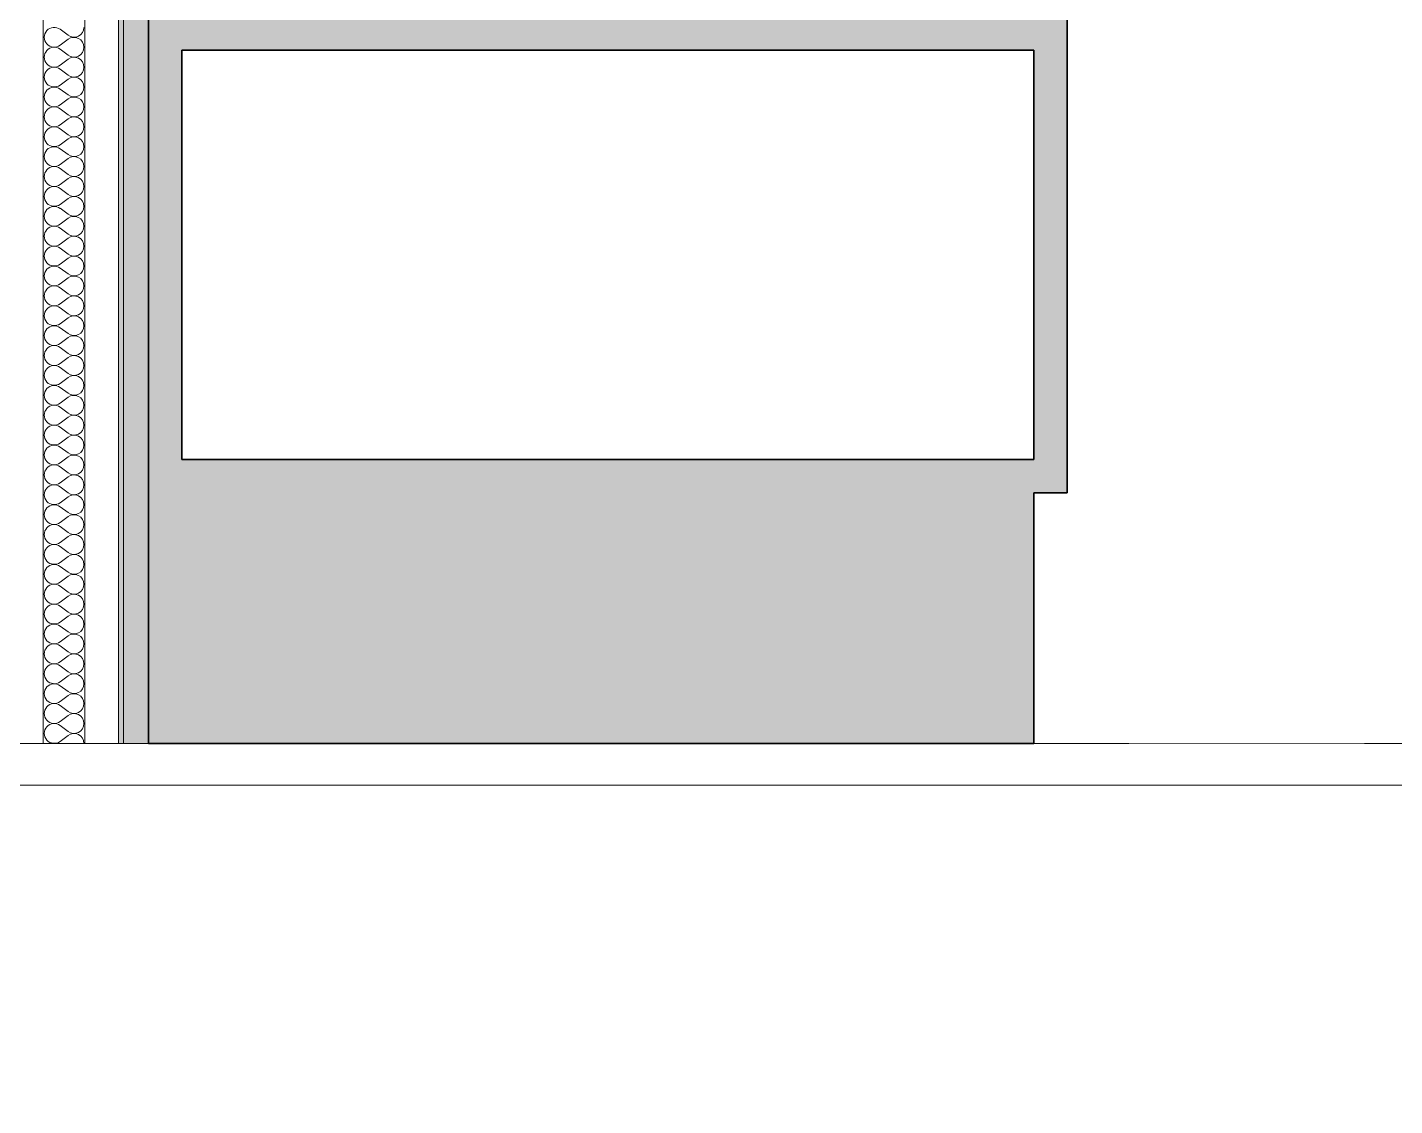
# Model space of a CAD drawing. Header units: millimetres. Extents: x -48147 to 1414029, y -496296 to 18123.
# Drawn here: x 1400434 to 1401253, y -478904 to -478258 of the extents above; entities that cross this region are included whole.
import ezdxf

# ---------------------------------------------------------------- set-up
doc = ezdxf.new("R2010")
doc.units = ezdxf.units.MM
doc.header["$MEASUREMENT"] = 0
doc.linetypes.add('Dashed', pattern=[2822.222233, 1411.111116, -1411.111116])
doc.linetypes.add('Wipeout_Contour', pattern=[1000, 0, -1000])
for name, color, linetype, lineweight, true_color in [('0_Pen_No__105', 7, 'Continuous', 15, 0xa6a6a6), ('New_A-25-M_Wall_Ext_Pen_No__104', 7, 'Continuous', 15, 0xa6a6a6), ('New_A-25-M_Wall_Ext_Pen_No__44', 7, 'Continuous', 35, 0x444444), ('New_A-25-M_Wall_Int_Pen_No__107', 7, 'Continuous', 15, 0xa6a6a6)]:
    doc.layers.add(name, color=color, linetype=linetype, lineweight=lineweight, true_color=true_color)
for name, color, linetype in [('New_A-20-M_Floor_Slab', 7, 'Continuous'), ('New_A-25-M_Wall_Ext', 7, 'Continuous'), ('New_A-25-M_Wall_Int', 7, 'Continuous')]:
    doc.layers.add(name, color=color, linetype=linetype)
doc.layers.add('New_A-20-M_Floor_Slab_Pen_No__4', color=7, linetype='Continuous', lineweight=20)
doc.layers.add('New_A-25-M_Wall_Int_Pen_No__1', color=7, linetype='Continuous', lineweight=13)

# ---------------------------------------------------------------- blocks, each defined once
blk = doc.blocks.new('Section Elem_171_2', base_point=(1372879, -490836.73))
at = {"color": 254, "linetype": 'Wipeout_Contour', "lineweight": 0, "ltscale": 5852792.500182126}
blk.add_wipeout([(1360553.69, -478686.73), (1360553.69, -478711.73), (1404762.56, -478711.73), (1404762.56, -478686.73)], dxfattribs=at).dxf.layer = 'New_A-20-M_Floor_Slab'
at = {"layer": 'New_A-20-M_Floor_Slab_Pen_No__4', "linetype": 'Continuous'}
for p, q in [((1400468.85, -478686.73), (1400443.85, -478686.73)), ((1404747.56, -478686.73), (1401036.79, -478686.73))]:
    blk.add_line(p, q, dxfattribs=at)
at = {"layer": 'New_A-20-M_Floor_Slab_Pen_No__4', "linetype": 'Continuous', "flags": 128}
blk.add_lwpolyline([(1400506.79, -478686.73), (1400491.85, -478686.73), (1400488.85, -478686.73)], dxfattribs=at)
at = {"color": 254, "linetype": 'Wipeout_Contour', "lineweight": 0, "ltscale": 5852988.886324035}
blk.add_wipeout([(1360553.69, -478711.73), (1360553.69, -478986.73), (1404762.56, -478986.73), (1404762.56, -478711.73)], dxfattribs=at).dxf.layer = 'New_A-20-M_Floor_Slab'
at = {"layer": 'New_A-20-M_Floor_Slab_Pen_No__4', "linetype": 'Continuous'}
blk.add_line((1404762.56, -478711.73), (1360553.69, -478711.73), dxfattribs=at)
blk = doc.blocks.new('*X197', base_point=(1372879, -490836.73))
at = {"layer": 'New_A-25-M_Wall_Int_Pen_No__107', "linetype": 'Continuous'}
for p, q in [((1400453.97, -478259.35), (1400458.73, -478262.92)), ((1400453.97, -478268.88), (1400458.73, -478265.3)), ((1400453.97, -478271.26), (1400458.73, -478274.83)), ((1400453.97, -478280.78), (1400458.73, -478277.21)), ((1400453.97, -478283.16), (1400458.73, -478286.73)), ((1400453.97, -478292.68), (1400458.73, -478289.11)), ((1400453.97, -478295.07), (1400458.73, -478298.64)), ((1400453.97, -478304.59), (1400458.73, -478301.02)), ((1400453.97, -478306.97), (1400458.73, -478310.54)), ((1400453.97, -478316.49), (1400458.73, -478312.92)), ((1400453.97, -478318.88), (1400458.73, -478322.45)), ((1400453.97, -478328.4), (1400458.73, -478324.83)), ((1400453.97, -478330.78), (1400458.73, -478334.35)), ((1400453.97, -478340.3), (1400458.73, -478336.73)), ((1400453.97, -478342.68), (1400458.73, -478346.26)), ((1400453.97, -478352.21), (1400458.73, -478348.64)), ((1400453.97, -478354.59), (1400458.73, -478358.16)), ((1400453.97, -478364.11), (1400458.73, -478360.54)), ((1400453.97, -478366.49), (1400458.73, -478370.07)), ((1400453.97, -478376.02), (1400458.73, -478372.45)), ((1400453.97, -478378.4), (1400458.73, -478381.97)), ((1400453.97, -478387.92), (1400458.73, -478384.35)), ((1400453.97, -478390.3), (1400458.73, -478393.88)), ((1400453.97, -478399.83), (1400458.73, -478396.26)), ((1400453.97, -478402.21), (1400458.73, -478405.78)), ((1400453.97, -478411.73), (1400458.73, -478408.16)), ((1400453.97, -478414.11), (1400458.73, -478417.68)), ((1400453.97, -478423.64), (1400458.73, -478420.07)), ((1400453.97, -478426.02), (1400458.73, -478429.59)), ((1400453.97, -478435.54), (1400458.73, -478431.97)), ((1400453.97, -478437.92), (1400458.73, -478441.49)), ((1400453.97, -478447.45), (1400458.73, -478443.88)), ((1400453.97, -478449.83), (1400458.73, -478453.4)), ((1400453.97, -478459.35), (1400458.73, -478455.78)), ((1400453.97, -478461.73), (1400458.73, -478465.3)), ((1400453.97, -478471.26), (1400458.73, -478467.68)), ((1400453.97, -478473.64), (1400458.73, -478477.21)), ((1400453.97, -478483.16), (1400458.73, -478479.59)), ((1400453.97, -478485.54), (1400458.73, -478489.11)), ((1400453.97, -478495.07), (1400458.73, -478491.49)), ((1400453.97, -478497.45), (1400458.73, -478501.02)), ((1400453.97, -478506.97), (1400458.73, -478503.4)), ((1400453.97, -478509.35), (1400458.73, -478512.92)), ((1400453.97, -478518.88), (1400458.73, -478515.3)), ((1400453.97, -478521.26), (1400458.73, -478524.83)), ((1400453.97, -478530.78), (1400458.73, -478527.21)), ((1400453.97, -478533.16), (1400458.73, -478536.73)), ((1400453.97, -478542.68), (1400458.73, -478539.11)), ((1400453.97, -478545.07), (1400458.73, -478548.64)), ((1400453.97, -478554.59), (1400458.73, -478551.02)), ((1400453.97, -478556.97), (1400458.73, -478560.54)), ((1400453.97, -478566.49), (1400458.73, -478562.92)), ((1400453.97, -478568.88), (1400458.73, -478572.45)), ((1400453.97, -478578.4), (1400458.73, -478574.83)), ((1400453.97, -478580.78), (1400458.73, -478584.35)), ((1400453.97, -478590.3), (1400458.73, -478586.73)), ((1400453.97, -478592.68), (1400458.73, -478596.26)), ((1400453.97, -478602.21), (1400458.73, -478598.64)), ((1400453.97, -478604.59), (1400458.73, -478608.16)), ((1400453.97, -478614.11), (1400458.73, -478610.54)), ((1400453.97, -478616.49), (1400458.73, -478620.07)), ((1400453.97, -478626.02), (1400458.73, -478622.45)), ((1400453.97, -478628.4), (1400458.73, -478631.97)), ((1400453.97, -478637.92), (1400458.73, -478634.35)), ((1400453.97, -478640.3), (1400458.73, -478643.88)), ((1400453.97, -478649.83), (1400458.73, -478646.26)), ((1400453.97, -478652.21), (1400458.73, -478655.78)), ((1400453.97, -478661.73), (1400458.73, -478658.16)), ((1400453.97, -478664.11), (1400458.73, -478667.68)), ((1400453.97, -478673.64), (1400458.73, -478670.07)), ((1400453.97, -478676.02), (1400458.73, -478679.59)), ((1400453.97, -478685.54), (1400458.73, -478681.97))]:
    blk.add_line(p, q, dxfattribs=at)
for centre, start, end in [((1400450.4, -478264.11), 53.1301, 306.8699), ((1400462.3, -478258.16), 233.1301, 0), ((1400462.3, -478270.07), 0, 126.8699), ((1400450.4, -478276.02), 53.1301, 306.8699), ((1400462.3, -478270.07), 233.1301, 0), ((1400462.3, -478281.97), 0, 126.8699), ((1400450.4, -478287.92), 53.1301, 306.8699), ((1400462.3, -478281.97), 233.1301, 0), ((1400462.3, -478293.88), 0, 126.8699), ((1400450.4, -478299.83), 53.1301, 306.8699), ((1400462.3, -478293.88), 233.1301, 0), ((1400462.3, -478305.78), 0, 126.8699), ((1400450.4, -478311.73), 53.1301, 306.8699), ((1400462.3, -478305.78), 233.1301, 0), ((1400450.4, -478323.64), 53.1301, 306.8699), ((1400462.3, -478317.68), 0, 126.8699), ((1400462.3, -478317.68), 233.1301, 0), ((1400462.3, -478329.59), 0, 126.8699), ((1400450.4, -478335.54), 53.1301, 306.8699), ((1400462.3, -478329.59), 233.1301, 0), ((1400450.4, -478347.45), 53.1301, 306.8699), ((1400462.3, -478341.49), 0, 126.8699), ((1400462.3, -478341.49), 233.1301, 0), ((1400462.3, -478353.4), 0, 126.8699), ((1400450.4, -478359.35), 53.1301, 306.8699), ((1400462.3, -478353.4), 233.1301, 0), ((1400450.4, -478371.26), 53.1301, 306.8699), ((1400462.3, -478365.3), 0, 126.8699), ((1400462.3, -478365.3), 233.1301, 0), ((1400462.3, -478377.21), 0, 126.8699), ((1400450.4, -478383.16), 53.1301, 306.8699), ((1400462.3, -478377.21), 233.1301, 0), ((1400462.3, -478389.11), 0, 126.8699), ((1400450.4, -478395.07), 53.1301, 306.8699), ((1400462.3, -478389.11), 233.1301, 0), ((1400462.3, -478401.02), 0, 126.8699), ((1400450.4, -478406.97), 53.1301, 306.8699), ((1400462.3, -478401.02), 233.1301, 0), ((1400462.3, -478412.92), 0, 126.8699), ((1400450.4, -478418.88), 53.1301, 306.8699), ((1400462.3, -478412.92), 233.1301, 0), ((1400462.3, -478424.83), 0, 126.8699), ((1400450.4, -478430.78), 53.1301, 306.8699), ((1400462.3, -478424.83), 233.1301, 0), ((1400462.3, -478436.73), 0, 126.8699), ((1400450.4, -478442.68), 53.1301, 306.8699), ((1400462.3, -478436.73), 233.1301, 0), ((1400450.4, -478454.59), 53.1301, 306.8699), ((1400462.3, -478448.64), 0, 126.8699), ((1400462.3, -478448.64), 233.1301, 0), ((1400462.3, -478460.54), 0, 126.8699), ((1400450.4, -478466.49), 53.1301, 306.8699), ((1400462.3, -478460.54), 233.1301, 0), ((1400450.4, -478478.4), 53.1301, 306.8699), ((1400462.3, -478472.45), 0, 126.8699), ((1400462.3, -478472.45), 233.1301, 0), ((1400462.3, -478484.35), 0, 126.8699), ((1400450.4, -478490.3), 53.1301, 306.8699), ((1400462.3, -478484.35), 233.1301, 0), ((1400450.4, -478502.21), 53.1301, 306.8699), ((1400462.3, -478496.26), 0, 126.8699), ((1400462.3, -478496.26), 233.1301, 0), ((1400462.3, -478508.16), 0, 126.8699), ((1400450.4, -478514.11), 53.1301, 306.8699), ((1400462.3, -478508.16), 233.1301, 0), ((1400462.3, -478520.07), 0, 126.8699), ((1400450.4, -478526.02), 53.1301, 306.8699), ((1400462.3, -478520.07), 233.1301, 0), ((1400462.3, -478531.97), 0, 126.8699), ((1400450.4, -478537.92), 53.1301, 306.8699), ((1400462.3, -478531.97), 233.1301, 0), ((1400462.3, -478543.88), 0, 126.8699), ((1400450.4, -478549.83), 53.1301, 306.8699), ((1400462.3, -478543.88), 233.1301, 0), ((1400462.3, -478555.78), 0, 126.8699), ((1400450.4, -478561.73), 53.1301, 306.8699), ((1400462.3, -478555.78), 233.1301, 0), ((1400462.3, -478567.68), 0, 126.8699), ((1400450.4, -478573.64), 53.1301, 306.8699), ((1400462.3, -478567.68), 233.1301, 0), ((1400450.4, -478585.54), 53.1301, 306.8699), ((1400462.3, -478579.59), 0, 126.8699), ((1400462.3, -478579.59), 233.1301, 0), ((1400462.3, -478591.49), 0, 126.8699), ((1400450.4, -478597.45), 53.1301, 306.8699), ((1400462.3, -478591.49), 233.1301, 0), ((1400450.4, -478609.35), 53.1301, 306.8699), ((1400462.3, -478603.4), 0, 126.8699), ((1400462.3, -478603.4), 233.1301, 0), ((1400462.3, -478615.3), 0, 126.8699), ((1400450.4, -478621.26), 53.1301, 306.8699), ((1400462.3, -478615.3), 233.1301, 0), ((1400450.4, -478633.16), 53.1301, 306.8699), ((1400462.3, -478627.21), 0, 126.8699), ((1400462.3, -478627.21), 233.1301, 0), ((1400462.3, -478639.11), 0, 126.8699), ((1400450.4, -478645.07), 53.1301, 306.8699), ((1400462.3, -478639.11), 233.1301, 0), ((1400462.3, -478651.02), 0, 126.8699), ((1400450.4, -478656.97), 53.1301, 306.8699), ((1400462.3, -478651.02), 233.1301, 0), ((1400462.3, -478662.92), 0, 126.8699), ((1400450.4, -478668.88), 53.1301, 306.8699), ((1400462.3, -478662.92), 233.1301, 0), ((1400462.3, -478674.83), 0, 126.8699), ((1400450.4, -478680.78), 53.1301, 306.8699), ((1400462.3, -478674.83), 233.1301, 0), ((1400462.3, -478686.73), 0, 126.8699)]:
    blk.add_arc(centre, 5.95, start, end, dxfattribs=at)
blk = doc.blocks.new('Section Elem_173_2', base_point=(1372879, -490836.73))
at = {"layer": 'New_A-25-M_Wall_Int_Pen_No__107', "linetype": 'Continuous', "lineweight": 0, "true_color": 0x535353}
blk.add_hatch(color=251, dxfattribs=at).paths.add_polyline_path([(1400488.85, -478686.73), (1400491.85, -478686.73), (1400491.85, -474813.61), (1400488.85, -474813.61)])
at = {"layer": 'New_A-25-M_Wall_Int_Pen_No__107', "linetype": 'Continuous'}
blk.add_hatch(color=256, dxfattribs=at).paths.add_polyline_path([(1400491.85, -478686.73), (1400506.85, -478686.73), (1400506.85, -474813.61), (1400491.85, -474813.61)])
at = {"layer": 'New_A-25-M_Wall_Int_Pen_No__1', "linetype": 'Continuous'}
blk.add_line((1400506.85, -476111.73), (1400506.85, -478686.73), dxfattribs=at)
at = {"color": 254, "linetype": 'Wipeout_Contour', "lineweight": 0, "ltscale": 5917614.514335641}
blk.add_wipeout([(1400468.85, -478686.73), (1400488.85, -478686.73), (1400488.85, -474813.61), (1400468.85, -474813.61)], dxfattribs=at).dxf.layer = 'New_A-25-M_Wall_Int'
at = {"layer": 'New_A-25-M_Wall_Int_Pen_No__1', "linetype": 'Continuous'}
for p, q in [((1400488.85, -474813.61), (1400488.85, -478686.73)), ((1400491.85, -474813.61), (1400491.85, -478686.73))]:
    blk.add_line(p, q, dxfattribs=at)
at = {"color": 254, "linetype": 'Wipeout_Contour', "lineweight": 0, "ltscale": 5917529.315815013}
blk.add_wipeout([(1400443.85, -478686.73), (1400468.85, -478686.73), (1400468.85, -474813.61), (1400443.85, -474813.61)], dxfattribs=at).dxf.layer = 'New_A-25-M_Wall_Int'
at = {"layer": 'New_A-25-M_Wall_Int_Pen_No__1', "linetype": 'Continuous'}
blk.add_line((1400468.85, -474813.61), (1400468.85, -478686.73), dxfattribs=at)
at = {"layer": 'New_A-25-M_Wall_Int'}
blk.add_blockref('*X197', (1372879, -490836.73), dxfattribs=at)
at = {"color": 254, "linetype": 'Wipeout_Contour', "lineweight": 0, "ltscale": 5917446.010713064}
blk.add_wipeout([(1400424.85, -478686.73), (1400443.85, -478686.73), (1400443.85, -474813.61), (1400424.85, -474813.61)], dxfattribs=at).dxf.layer = 'New_A-25-M_Wall_Int'
at = {"layer": 'New_A-25-M_Wall_Int_Pen_No__1', "linetype": 'Continuous'}
blk.add_line((1400443.85, -474813.61), (1400443.85, -478686.73), dxfattribs=at)
blk = doc.blocks.new('Section Elem_195_2', base_point=(1372879, -490836.73))
at = {"color": 254, "linetype": 'Wipeout_Contour', "lineweight": 0, "ltscale": 115446099.1114904}
blk.add_wipeout([(1401266.78, -476111.73), (1400506.85, -476111.73), (1400506.85, -476366.73), (1400856.79, -476366.73), (1400856.79, -476367.73), (1400876.79, -476367.73), (1400876.79, -476936.73), (1400886.79, -476936.73), (1400890.68, -476937.24), (1400894.29, -476938.74), (1400897.4, -476941.13), (1400899.78, -476944.23), (1400901.28, -476947.85), (1400901.79, -476951.73), (1400901.79, -477021.73), (1400901.28, -477025.61), (1400899.78, -477029.23), (1400897.4, -477032.34), (1400894.29, -477034.72), (1400890.68, -477036.22), (1400886.79, -477036.73), (1400876.79, -477036.73), (1400876.79, -477086.73), (1400506.85, -477086.73), (1400506.85, -477124.73), (1400806.71, -477124.73), (1400806.71, -477415.73), (1400686.71, -477415.73), (1400686.71, -477674.97), (1400728.88, -477650.44), (1400760.44, -477641.73), (1400790.85, -477641.73), (1400797.11, -477644.42), (1400799.79, -477650.68), (1400799.79, -477666.73), (1400779.79, -477666.73), (1400779.79, -477661.73), (1400763.15, -477661.73), (1400736.7, -477669.03), (1400686.71, -477698.11), (1400686.71, -477706.73), (1400971.79, -477706.73), (1400971.79, -477771.73), (1400984.29, -477771.73), (1400984.29, -477769.73), (1400989.29, -477769.73), (1400989.29, -477771.73), (1401016.79, -477771.73), (1401016.79, -477769.73), (1401021.79, -477769.73), (1401021.79, -477771.73), (1401076.79, -477771.73), (1401076.79, -477776.73), (1401106.79, -477776.73), (1401106.79, -477816.73), (1401036.79, -477816.73), (1401036.79, -477817.73), (1401056.79, -477817.73), (1401056.79, -477946.73), (1401036.79, -477946.73), (1401036.79, -477947.73), (1401056.79, -477947.73), (1401056.79, -478046.73), (1401066.79, -478046.73), (1401072.53, -478047.87), (1401077.4, -478051.13), (1401080.65, -478055.99), (1401081.79, -478061.73), (1401081.79, -478131.73), (1401080.65, -478137.47), (1401077.4, -478142.34), (1401072.53, -478145.59), (1401066.79, -478146.73), (1401056.79, -478146.73), (1401056.79, -478536.73), (1401036.79, -478536.73), (1401036.79, -478686.73), (1401266.78, -478686.73)], dxfattribs=at).dxf.layer = 'New_A-25-M_Wall_Int'
blk = doc.blocks.new('Section Elem_244_2', base_point=(1372879, -490836.73))
at = {"layer": 'New_A-25-M_Wall_Ext_Pen_No__104', "linetype": 'Continuous'}
blk.add_hatch(color=256, dxfattribs=at).paths.add_polyline_path([(1401036.79, -478686.73), (1401036.79, -478536.73), (1400506.79, -478536.73), (1400506.79, -478686.73)])
at = {"layer": 'New_A-25-M_Wall_Ext_Pen_No__44', "linetype": 'Continuous'}
for p, q in [((1401056.79, -477947.73), (1401056.79, -478536.73)), ((1401036.79, -478536.73), (1401036.79, -478686.73)), ((1401056.79, -478536.73), (1401036.79, -478536.73))]:
    blk.add_line(p, q, dxfattribs=at)
at = {"layer": 'New_A-25-M_Wall_Ext_Pen_No__44', "linetype": 'Continuous', "flags": 128}
for points in [[(1400506.79, -477776.73), (1400506.79, -477816.73), (1400506.79, -478516.73), (1400506.79, -478536.73), (1400506.79, -478686.73)], [(1401036.79, -478686.73), (1400506.85, -478686.73), (1400506.79, -478686.73)]]:
    blk.add_lwpolyline(points, dxfattribs=at)
at = {"color": 254, "linetype": 'Wipeout_Contour', "lineweight": 0, "ltscale": 5920879.250595941}
blk.add_wipeout([(1400526.79, -478271.73), (1400526.79, -478516.73), (1401036.79, -478516.73), (1401036.79, -478271.73)], dxfattribs=at).dxf.layer = 'New_A-25-M_Wall_Ext'
at = {"layer": 'New_A-25-M_Wall_Ext_Pen_No__104', "linetype": 'Continuous'}
for points in [[(1400526.79, -478516.73), (1400526.79, -477816.73), (1400506.79, -477816.73), (1400506.79, -478516.73)], [(1401036.79, -478536.73), (1401056.79, -478536.73), (1401056.79, -477947.73), (1401036.79, -477947.73)], [(1400526.79, -478271.73), (1401036.79, -478271.73), (1401036.79, -478251.73), (1400526.79, -478251.73)], [(1401036.79, -478536.73), (1401036.79, -478516.73), (1400506.79, -478516.73), (1400506.79, -478536.73)]]:
    blk.add_hatch(color=256, dxfattribs=at).paths.add_polyline_path(points)
at = {"layer": 'New_A-25-M_Wall_Ext_Pen_No__44', "linetype": 'Continuous'}
for p, q in [((1400526.79, -478271.73), (1400526.79, -478516.73)), ((1401036.79, -478271.73), (1400526.79, -478271.73)), ((1401036.79, -478271.73), (1401036.79, -478516.73)), ((1401036.79, -478516.73), (1400526.79, -478516.73))]:
    blk.add_line(p, q, dxfattribs=at)
blk = doc.blocks.new('S-24 Building Section_STORY_MARKER', base_point=(1372879, -490836.73))
at = {"layer": '0_Pen_No__105', "linetype": 'Dashed', "ltscale": 0.1}
blk.add_line((1358054.72, -478686.73), (1410366.73, -478686.73), dxfattribs=at)

msp = doc.modelspace()

# ---------------------------------------------------------------- block references
at = {"layer": 'New_A-20-M_Floor_Slab'}
msp.add_blockref('Section Elem_171_2', (1372879, -490836.73), dxfattribs=at)

# ---------------------------------------------------------------- next in the draw order: block references
at = {"layer": 'New_A-25-M_Wall_Int'}
msp.add_blockref('Section Elem_173_2', (1372879, -490836.73), dxfattribs=at)

# ---------------------------------------------------------------- next in the draw order: block references
msp.add_blockref('Section Elem_195_2', (1372879, -490836.73), dxfattribs=at)

# ---------------------------------------------------------------- next in the draw order: block references
at = {"layer": 'New_A-25-M_Wall_Ext'}
msp.add_blockref('Section Elem_244_2', (1372879, -490836.73), dxfattribs=at)

# ---------------------------------------------------------------- next in the draw order: block references
at = {"linetype": 'Continuous', "lineweight": 0}
msp.add_blockref('S-24 Building Section_STORY_MARKER', (1372879, -490836.73), dxfattribs=at)

doc.saveas('drawing.dxf')
